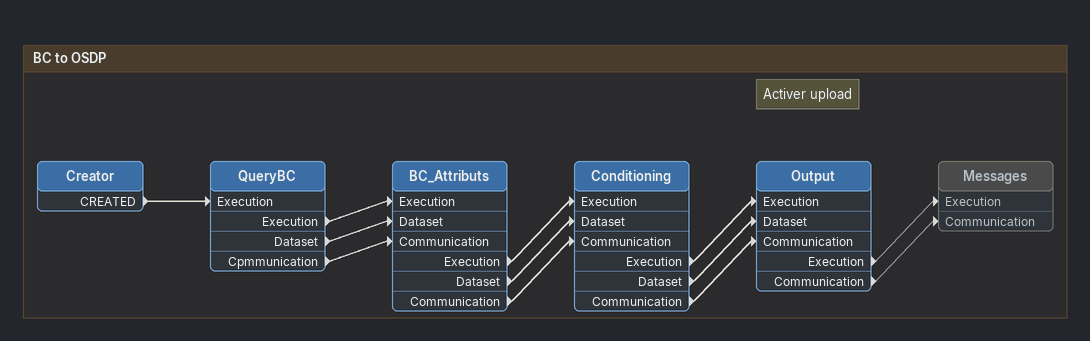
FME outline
Bookmark: BC to OSDP
Creator
    CREATED -> QueryBC [Execution]
QueryBC
    Execution -> BC_Attributs [Execution]
    Dataset -> BC_Attributs [Dataset]
    Cpmmunication -> BC_Attributs [Communication]
BC_Attributs
    Execution -> Conditioning [Execution]
    Dataset -> Conditioning [Dataset]
    Communication -> Conditioning [Communication]
Conditioning
    Execution -> Output [Execution]
    Dataset -> Output [Dataset]
    Communication -> Output [Communication]
Note: Activer upload
Output
    Execution -> Messages [Execution] [off]
    Communication -> Messages [Communication] [off]
Messages [off]
